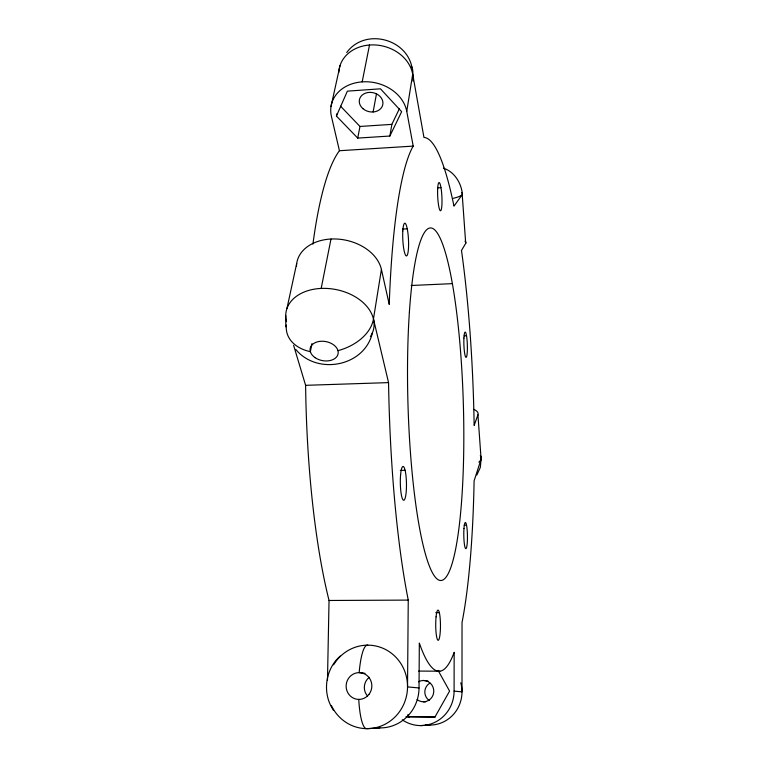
<?xml version="1.0" encoding="UTF-8"?>
<svg xmlns="http://www.w3.org/2000/svg" width="767" height="767" viewBox="0 0 767 767"><rect width="100%" height="100%" fill="white"/><g stroke="black" fill="none" stroke-linecap="round" stroke-linejoin="round"><path stroke-width="1.15" d="M402.272 719.82A34.515 33.355 -89.9 0 0 436.471 721.507A34.515 33.355 -89.9 0 0 454.093 691.125L454.16 652.343A267.012 42.29 88.3 0 1 419.328 643.062L419.031 687.951A39.97 38.427 -85.3 0 1 375.111 727.528M296.474 266.293A43.163 31.207 11.3 0 1 335.956 238.988A43.163 31.207 11.3 0 1 381.41 269.418L373.462 318.986L388.553 382.618A267.012 42.29 88.3 0 0 408.255 600.101L407.526 686.916L419.031 687.951M327.471 680.434L329.043 600.475A264.615 54.591 88.3 0 1 305.611 385.322L293.617 345.361M473.766 409.348A28.954 8.983 -4.4 0 1 477.937 414.842L481.101 459.145L480.305 467.477L476.825 475.032M381.41 269.418L389.233 304.432A267.012 42.29 88.3 0 1 413.202 146.104L406.75 111.33L412.704 74.188A37.41 21.409 -11.8 0 0 411.265 65.972M336.914 113.737L336.425 116.057L357.719 138.098L389.876 136.037L391.86 124.369L399.492 108.492M373.107 111.982L376.539 93.507M357.719 138.098L359.972 126.459L340.51 106.153M321.181 288.411L330.989 239.026M362.187 81.858L369.502 45.013M311.958 343.578L310.357 351.679A44.544 30.325 -14.8 0 1 286.369 324.968M286.925 308.583L296.695 263.484M330.999 106.565L340.021 65.617M481.101 459.145L474.102 480.861A267.012 42.29 88.3 0 1 462.031 622.516L461.993 691.844L454.093 691.125M477.937 414.842L474.15 425.436A267.012 42.29 88.3 0 0 461.485 250.464L465.703 243.36L462.223 194.636L453.968 206.16A267.012 42.29 88.3 0 0 423.95 137.446L412.704 74.188M372.407 332.83C364.661 366.597 317.049 375.552 295.784 349.416M336.425 116.057L347.384 91.139L380.47 88.819L401.649 111.675L389.876 136.037M346.722 52.549C364.546 27.976 406.366 38.11 412.004 67.506M340.251 656.063C324.94 669.332 321.967 693.838 333.607 710.415M359.972 126.459L391.86 124.369M312.926 244.136A264.615 54.591 88.3 0 1 339.436 150.725L413.202 146.104M437.43 187.857L440.967 187.656M379.914 727.893L366.645 728.65A41.773 8.485 -89.4 0 1 358.764 699.418M420.374 725.592L429.482 725.064A33.297 5.379 -89.8 0 0 430.325 724.614M402.493 229.074L407.258 228.825M411.17 285.497L452.377 283.646M464.169 335.831L466.518 335.745M305.611 385.322L388.553 382.618M400.307 470.401L405.091 470.305M406.97 716.714L435.272 716.944M464.169 525.242L466.537 525.203M329.043 600.475L408.255 600.101M435.761 612.66L439.338 612.641M418.657 671.077L439.894 671.192M405.954 716.733L434.947 717.03L449.587 691.096L438.062 670.348M423.394 701.805L425.637 701.891M364.996 673.34L359.177 672.63A41.773 8.485 -89.4 0 1 367.815 645.162M423.518 680.473L427.996 681.019M443.422 168.165C454.169 171.587 461.101 182.661 462.309 193.514M407.862 714.614L408.984 716.675M339.436 150.725L331.421 116.392A38.561 31.102 12.7 0 1 362.379 81.848A38.561 31.102 12.7 0 1 406.75 111.33M285.736 315.458L285.813 326.838M367.604 696.12A12.655 12.167 -84.9 0 1 369.186 677.347M418.475 681.805A10.661 10.307 89.7 0 1 431.744 684.787A10.661 10.307 89.7 0 1 430.661 698.785A10.661 10.307 89.7 0 1 417.095 699.533M429.175 700.482A10.192 9.866 88.1 0 1 429.884 683.119M373.462 318.986A44.544 30.325 -14.8 0 1 337.969 350.663M461.523 192.843A30.373 4.976 -4.7 0 1 453.182 198.337M480.305 455.579A28.676 9.741 -4.4 0 1 478.876 462.127M460.785 682.793A33.288 32.204 88.8 0 1 425.464 724.767M409.425 717.538A33.288 32.204 88.8 0 1 407.613 715.889M333.587 664.836A41.763 40.076 -84 0 1 394.775 656.121A41.763 40.076 -84 0 1 391.256 720.28A41.763 40.076 -84 0 1 331.354 705.439M286.542 321.737A44.611 31.083 11 0 1 334.805 289.332A44.611 31.083 11 0 1 370.394 336.608M338.793 72.453A37.487 30.968 13.2 0 1 377.891 45.186A37.487 30.968 13.2 0 1 413.029 81.053M464.984 241.221A30.057 5.896 -4.6 0 1 465.703 243.36M368.956 694.384A13.403 12.847 -83.3 0 0 361.046 672.784A13.403 12.847 -83.3 0 0 346.981 690.914A13.403 12.847 -83.3 0 0 368.956 694.384M362.944 108.674A11.946 9.703 12.8 0 0 382.618 105.338A11.946 9.703 12.8 0 0 367.748 92.558A11.946 9.703 12.8 0 0 362.944 108.674M315.074 357.652A14.218 9.674 10.9 0 0 337.998 354.22A14.218 9.674 10.9 0 0 319.35 341.43A14.218 9.674 10.9 0 0 315.074 357.652M436.068 616.889A15.091 2.368 89.7 0 0 438.024 640.272A15.091 2.368 89.7 0 0 440.172 618.442A15.091 2.368 89.7 0 0 436.068 616.889M463.93 338.055A12.646 1.716 88 0 0 466 357.364A12.646 1.716 88 0 0 466.93 338.784A12.646 1.716 88 0 0 463.93 338.055M402.809 230.992A16.366 2.828 87.1 0 0 406.347 255.929A16.366 2.828 87.1 0 0 407.756 231.835A16.366 2.828 87.1 0 0 402.809 230.992M409.396 312.025A176.362 27.679 88.3 0 0 440.018 580.437A176.362 27.679 88.3 0 0 457.573 320.165A176.362 27.679 88.3 0 0 409.396 312.025M437.669 188.864A14.142 2.09 87.1 0 0 440.383 210.752A14.142 2.09 87.1 0 0 441.361 190.341A14.142 2.09 87.1 0 0 437.669 188.864M463.968 528.549A13.049 1.812 89 0 0 465.742 548.635A13.049 1.812 89 0 0 467.132 529.633A13.049 1.812 89 0 0 463.968 528.549M400.595 474.811A16.884 3.058 88.9 0 0 403.691 500.257A16.884 3.058 88.9 0 0 405.906 475.051A16.884 3.058 88.9 0 0 400.595 474.811"/></g></svg>
